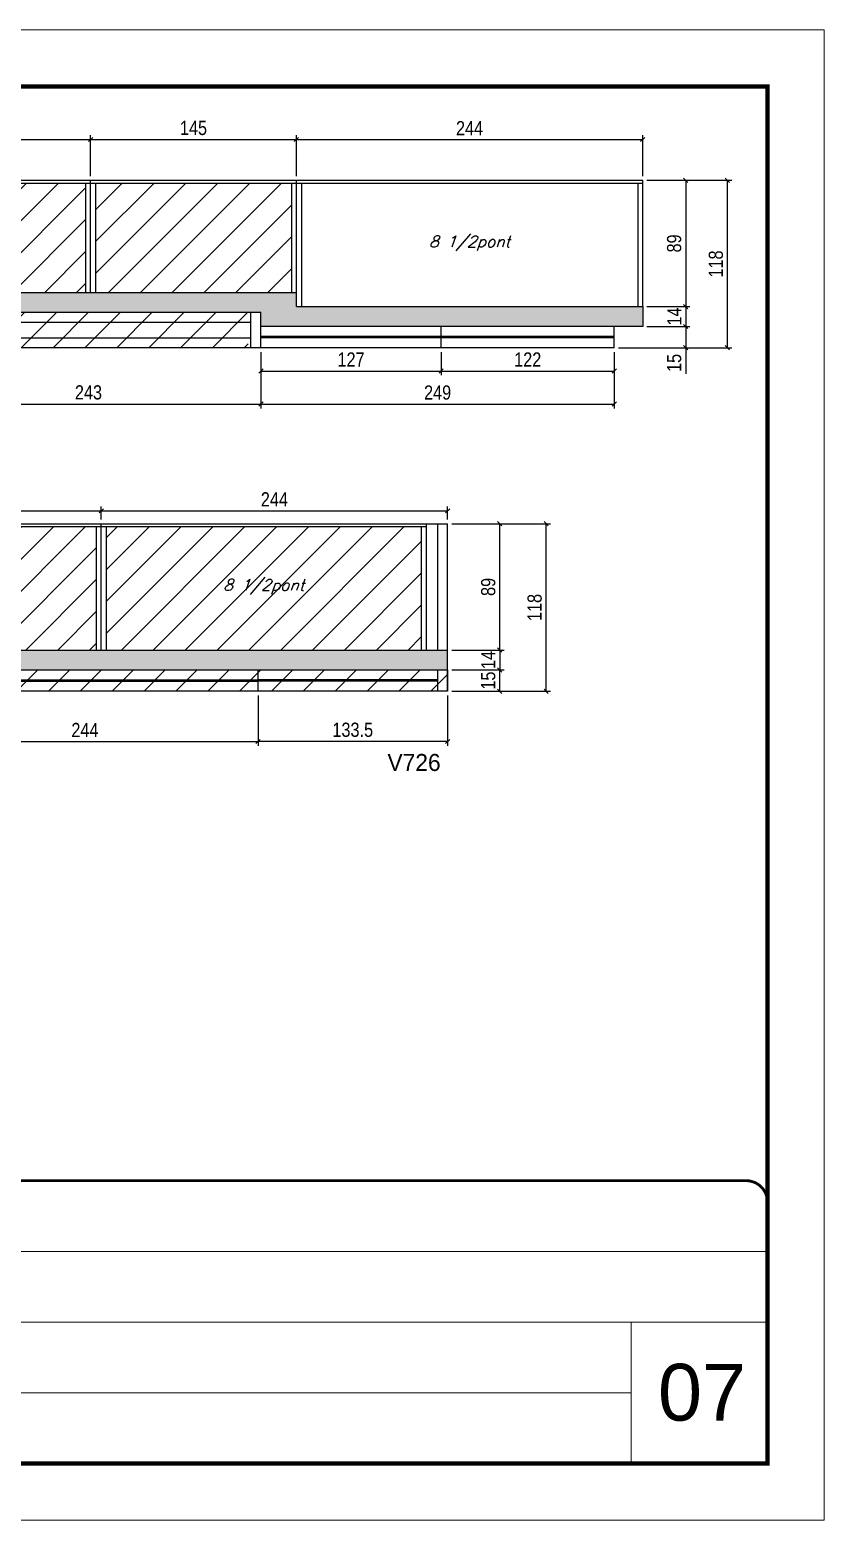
# Model space of a CAD drawing. Extents: x 13154 to 22413, y 1253 to 30260.
# Drawn here: x 17263 to 17823, y 27671 to 28721 of the extents above; entities that cross this region are included whole.
import ezdxf

# ---------------------------------------------------------------- set-up
doc = ezdxf.new("R2010")
doc.units = 0
doc.linetypes.add('CONTINUO', pattern=[0])
doc.linetypes.add('DASHED', pattern=[0.75, 0.5, -0.25])
for name, color, linetype in [('5', 5, 'Continuous'), ('COTA', 241, 'Continuous'), ('Painéis', 200, 'Continuous'), ('SARR_2.2x7', 40, 'Continuous'), ('SARR_3.5x7', 81, 'Continuous'), ('texto', 7, 'Continuous')]:
    doc.layers.add(name, color=color, linetype=linetype)
for name, color, linetype, lineweight in [('CARIMBO', 255, 'Continuous', 9), ('Folhas', 255, 'Continuous', 9), ('Hachura', 251, 'Continuous', 9), ('SARRAFO DE PRESSAO', 251, 'DASHED', 9)]:
    doc.layers.add(name, color=color, linetype=linetype, lineweight=lineweight)
doc.styles.add('ARIAL', font='arial.ttf')
doc.styles.add('COTA TECNICA', font='techl___.ttf', dxfattribs={"height": 10})
doc.styles.add('Romans', font='romans.shx')
doc.styles.add('ROMAS860', font='ROMAS860.SHX')
doc.dimstyles.new('PAINEL', dxfattribs={"dimtxt": 10, "dimasz": 3, "dimexe": 3, "dimexo": 3, "dimgap": 3, "dimtad": 1, "dimdec": 1, "dimzin": 12, "dimdsep": 46, "dimtxsty": 'COTA TECNICA', "dimblk1": 'OBLIQUE', "dimblk2": 'OBLIQUE', "dimsah": 1, "dimcen": 0.9, "dimclrd": 4, "dimclre": 4, "dimclrt": 240, "dimadec": 1, "dimazin": 3, "dimtfac": 1, "dimtdec": 1, "dimtmove": 0, "dimatfit": 3, "dimfxl": 1, "dimtolj": 1, "dimtzin": 12, "dimarcsym": 0})
pattern_1 = [(45, (-36.601, 0), (-11.22532, 11.22532), [])]

# ---------------------------------------------------------------- blocks, each defined once
blk = doc.blocks.new('9999999999')
at = {"color": 30, "linetype": 'CONTINUO'}
for p, q in [((98564.6, 34379.6), (99584, 34379.6)), ((98564.6, 34329.8), (99488, 34329.8)), ((99584, 34329.8), (99488, 34329.8)), ((99488, 34329.8), (99488, 34230.2)), ((98564.6, 34280), (99488, 34280))]:
    blk.add_line(p, q, dxfattribs=at)
at = {"color": 30, "linetype": 'CONTINUO', "const_width": 2}
blk.add_lwpolyline([(99584, 34230.2), (99584, 34414.4, 0.414214), (99569, 34429.4), (98229, 34429.4, 0.414214), (98214, 34414.4), (98214, 34245.2, 0.414214), (98229, 34230.2), (99584, 34230.2)], format="xyb", dxfattribs=at)
at = {"layer": 'Folhas'}
blk.add_lwpolyline([(98139, 34190.2), (99624, 34190.2), (99624, 35240.2), (98139, 35240.2)], close=True, dxfattribs=at)
at = {"layer": 'Folhas', "color": 30, "const_width": 3}
blk.add_lwpolyline([(98214, 34230.2), (99584, 34230.2), (99584, 35200.2), (98214, 35200.2)], close=True, dxfattribs=at)
blk = doc.blocks.new('_Oblique')
at = {"color": 0, "linetype": 'ByBlock', "lineweight": -2}
blk.add_line((-0.5, -0.5), (0.5, 0.5), dxfattribs=at)
blk = doc.blocks.new('*D60')
at = {"layer": 'COTA', "color": 4, "lineweight": -2, "transparency": 16777216}
for p, q in [((17183, 28617.6), (17183, 28646.3)), ((17306, 28617.6), (17306, 28646.3)), ((17183, 28643.3), (17306, 28643.3))]:
    blk.add_line(p, q, dxfattribs=at)
at = {"layer": 'Defpoints', "color": 0, "transparency": 16777216}
for p in [(17306, 28643.3), (17183, 28614.6), (17306, 28614.6)]:
    blk.add_point(p, dxfattribs=at)
at = {"layer": 'COTA', "color": 4, "lineweight": -2, "transparency": 16777216, "xscale": 3, "yscale": 3, "zscale": 3, "rotation": 180}
blk.add_blockref('_Oblique', (17183, 28643.3), dxfattribs=at)
at = {"layer": 'COTA', "color": 4, "lineweight": -2, "transparency": 16777216, "xscale": 3, "yscale": 3, "zscale": 3}
blk.add_blockref('_Oblique', (17306, 28643.3), dxfattribs=at)
at = {"layer": 'COTA', "color": 240, "transparency": 16777216, "insert": (17244.5, 28651.5), "char_height": 10, "attachment_point": 5, "style": 'COTA TECNICA'}
blk.add_mtext('\\A1;123', dxfattribs=at)
blk = doc.blocks.new('*D61')
at = {"layer": 'COTA', "color": 4, "lineweight": -2, "transparency": 16777216}
for p, q in [((17451, 28617.6), (17451, 28646.3)), ((17695, 28617.6), (17695, 28646.3)), ((17451, 28643.3), (17695, 28643.3))]:
    blk.add_line(p, q, dxfattribs=at)
at = {"layer": 'Defpoints', "color": 0, "transparency": 16777216}
for p in [(17695, 28643.3), (17451, 28614.6), (17695, 28614.6)]:
    blk.add_point(p, dxfattribs=at)
at = {"layer": 'COTA', "color": 4, "lineweight": -2, "transparency": 16777216, "xscale": 3, "yscale": 3, "zscale": 3, "rotation": 180}
blk.add_blockref('_Oblique', (17451, 28643.3), dxfattribs=at)
at = {"layer": 'COTA', "color": 4, "lineweight": -2, "transparency": 16777216, "xscale": 3, "yscale": 3, "zscale": 3}
blk.add_blockref('_Oblique', (17695, 28643.3), dxfattribs=at)
at = {"layer": 'COTA', "color": 240, "transparency": 16777216, "insert": (17573, 28651.3), "char_height": 10, "attachment_point": 5, "style": 'COTA TECNICA'}
blk.add_mtext('\\A1;244', dxfattribs=at)
blk = doc.blocks.new('*D64')
at = {"layer": 'COTA', "color": 4, "lineweight": -2, "transparency": 16777216}
for p, q in [((17560.5, 28372.6), (17597.3, 28372.6)), ((17594.3, 28283.6), (17594.3, 28372.6)), ((17560.5, 28283.6), (17597.3, 28283.6))]:
    blk.add_line(p, q, dxfattribs=at)
at = {"layer": 'Defpoints', "color": 0, "transparency": 16777216}
for p in [(17557.5, 28372.6), (17594.3, 28372.6), (17557.5, 28283.6)]:
    blk.add_point(p, dxfattribs=at)
at = {"layer": 'COTA', "color": 4, "lineweight": -2, "transparency": 16777216, "xscale": 3, "yscale": 3, "zscale": 3}
for p, rotation in [((17594.3, 28372.6), 90), ((17594.3, 28283.6), 270)]:
    blk.add_blockref('_Oblique', p, dxfattribs=dict(at, rotation=rotation))
at = {"layer": 'COTA', "color": 240, "transparency": 16777216, "insert": (17586.2, 28328.1), "char_height": 10, "attachment_point": 5, "rotation": 90, "style": 'COTA TECNICA'}
blk.add_mtext('\\A1;89', dxfattribs=at)
blk = doc.blocks.new('*D65')
at = {"layer": 'COTA', "color": 4, "lineweight": -2, "transparency": 16777216}
for p, q in [((17560.5, 28283.6), (17597.3, 28283.6)), ((17594.3, 28283.6), (17594.3, 28269.6)), ((17560.5, 28269.6), (17597.3, 28269.6))]:
    blk.add_line(p, q, dxfattribs=at)
at = {"layer": 'Defpoints', "color": 0, "transparency": 16777216}
for p in [(17557.5, 28283.6), (17557.5, 28269.6), (17594.3, 28269.6)]:
    blk.add_point(p, dxfattribs=at)
at = {"layer": 'COTA', "color": 4, "lineweight": -2, "transparency": 16777216, "xscale": 3, "yscale": 3, "zscale": 3}
for p, rotation in [((17594.3, 28283.6), 90), ((17594.3, 28269.6), 270)]:
    blk.add_blockref('_Oblique', p, dxfattribs=dict(at, rotation=rotation))
at = {"layer": 'COTA', "color": 240, "transparency": 16777216, "insert": (17586.2, 28276.6), "char_height": 10, "attachment_point": 5, "rotation": 90, "style": 'COTA TECNICA'}
blk.add_mtext('\\A1;14', dxfattribs=at)
blk = doc.blocks.new('*D729')
at = {"layer": 'COTA', "color": 4, "lineweight": -2, "transparency": 16777216}
for p, q in [((17069.5, 28375.6), (17069.5, 28384.7)), ((17069.5, 28381.7), (17313.5, 28381.7)), ((17313.5, 28375.6), (17313.5, 28384.7))]:
    blk.add_line(p, q, dxfattribs=at)
at = {"layer": 'Defpoints', "color": 0, "transparency": 16777216}
for p in [(17313.5, 28381.7), (17069.5, 28372.6), (17313.5, 28372.6)]:
    blk.add_point(p, dxfattribs=at)
at = {"layer": 'COTA', "color": 4, "lineweight": -2, "transparency": 16777216, "xscale": 3, "yscale": 3, "zscale": 3, "rotation": 180}
blk.add_blockref('_Oblique', (17069.5, 28381.7), dxfattribs=at)
at = {"layer": 'COTA', "color": 4, "lineweight": -2, "transparency": 16777216, "xscale": 3, "yscale": 3, "zscale": 3}
blk.add_blockref('_Oblique', (17313.5, 28381.7), dxfattribs=at)
at = {"layer": 'COTA', "color": 240, "transparency": 16777216, "insert": (17191.5, 28389.8), "char_height": 10, "attachment_point": 5, "style": 'COTA TECNICA'}
blk.add_mtext('\\A1;244', dxfattribs=at)
blk = doc.blocks.new('*D730')
at = {"layer": 'COTA', "color": 4, "lineweight": -2, "transparency": 16777216}
for p, q in [((17313.5, 28375.6), (17313.5, 28384.7)), ((17313.5, 28381.7), (17557.5, 28381.7)), ((17557.5, 28375.6), (17557.5, 28384.7))]:
    blk.add_line(p, q, dxfattribs=at)
at = {"layer": 'Defpoints', "color": 0, "transparency": 16777216}
for p in [(17557.5, 28381.7), (17313.5, 28372.6), (17557.5, 28372.6)]:
    blk.add_point(p, dxfattribs=at)
at = {"layer": 'COTA', "color": 4, "lineweight": -2, "transparency": 16777216, "xscale": 3, "yscale": 3, "zscale": 3, "rotation": 180}
blk.add_blockref('_Oblique', (17313.5, 28381.7), dxfattribs=at)
at = {"layer": 'COTA', "color": 4, "lineweight": -2, "transparency": 16777216, "xscale": 3, "yscale": 3, "zscale": 3}
blk.add_blockref('_Oblique', (17557.5, 28381.7), dxfattribs=at)
at = {"layer": 'COTA', "color": 240, "transparency": 16777216, "insert": (17435.5, 28389.8), "char_height": 10, "attachment_point": 5, "style": 'COTA TECNICA'}
blk.add_mtext('\\A1;244', dxfattribs=at)
blk = doc.blocks.new('*D731')
at = {"layer": 'COTA', "color": 4, "lineweight": -2, "transparency": 16777216}
for p, q in [((17560.5, 28269.6), (17597.3, 28269.6)), ((17594.3, 28254.6), (17594.3, 28269.6)), ((17560.5, 28254.6), (17597.3, 28254.6))]:
    blk.add_line(p, q, dxfattribs=at)
at = {"layer": 'Defpoints', "color": 0, "transparency": 16777216}
for p in [(17557.5, 28269.6), (17594.3, 28269.6), (17557.5, 28254.6)]:
    blk.add_point(p, dxfattribs=at)
at = {"layer": 'COTA', "color": 4, "lineweight": -2, "transparency": 16777216, "xscale": 3, "yscale": 3, "zscale": 3}
for p, rotation in [((17594.3, 28269.6), 90), ((17594.3, 28254.6), 270)]:
    blk.add_blockref('_Oblique', p, dxfattribs=dict(at, rotation=rotation))
at = {"layer": 'COTA', "color": 240, "transparency": 16777216, "insert": (17586.2, 28262.1), "char_height": 10, "attachment_point": 5, "rotation": 90, "style": 'COTA TECNICA'}
blk.add_mtext('\\A1;15', dxfattribs=at)
blk = doc.blocks.new('*D732')
at = {"layer": 'COTA', "color": 4, "lineweight": -2, "transparency": 16777216}
for p, q in [((17424, 28251.6), (17424, 28216.2)), ((17557.5, 28251.6), (17557.5, 28216.2)), ((17557.5, 28219.2), (17424, 28219.2))]:
    blk.add_line(p, q, dxfattribs=at)
at = {"layer": 'Defpoints', "color": 0, "transparency": 16777216}
for p in [(17424, 28254.6), (17557.5, 28254.6), (17424, 28219.2)]:
    blk.add_point(p, dxfattribs=at)
at = {"layer": 'COTA', "color": 4, "lineweight": -2, "transparency": 16777216, "xscale": 3, "yscale": 3, "zscale": 3, "rotation": 180}
blk.add_blockref('_Oblique', (17424, 28219.2), dxfattribs=at)
at = {"layer": 'COTA', "color": 4, "lineweight": -2, "transparency": 16777216, "xscale": 3, "yscale": 3, "zscale": 3}
blk.add_blockref('_Oblique', (17557.5, 28219.2), dxfattribs=at)
at = {"layer": 'COTA', "color": 240, "transparency": 16777216, "insert": (17490.7, 28227.4), "char_height": 10, "attachment_point": 5, "style": 'COTA TECNICA'}
blk.add_mtext('\\A1;133.5', dxfattribs=at)
blk = doc.blocks.new('*D735')
at = {"layer": 'COTA', "color": 4, "lineweight": -2, "transparency": 16777216}
for p, q in [((17180, 28251.6), (17180, 28216.2)), ((17424, 28251.6), (17424, 28216.2)), ((17180, 28219.2), (17424, 28219.2))]:
    blk.add_line(p, q, dxfattribs=at)
at = {"layer": 'Defpoints', "color": 0, "transparency": 16777216}
for p in [(17180, 28254.6), (17424, 28254.6), (17424, 28219.2)]:
    blk.add_point(p, dxfattribs=at)
at = {"layer": 'COTA', "color": 4, "lineweight": -2, "transparency": 16777216, "xscale": 3, "yscale": 3, "zscale": 3, "rotation": 180}
blk.add_blockref('_Oblique', (17180, 28219.2), dxfattribs=at)
at = {"layer": 'COTA', "color": 4, "lineweight": -2, "transparency": 16777216, "xscale": 3, "yscale": 3, "zscale": 3}
blk.add_blockref('_Oblique', (17424, 28219.2), dxfattribs=at)
at = {"layer": 'COTA', "color": 240, "transparency": 16777216, "insert": (17302, 28227.3), "char_height": 10, "attachment_point": 5, "style": 'COTA TECNICA'}
blk.add_mtext('\\A1;244', dxfattribs=at)
blk = doc.blocks.new('*D748')
at = {"layer": 'COTA', "color": 4, "lineweight": -2, "transparency": 16777216}
for p, q in [((17560.5, 28372.6), (17630, 28372.6)), ((17627, 28254.6), (17627, 28372.6)), ((17560.5, 28254.6), (17630, 28254.6))]:
    blk.add_line(p, q, dxfattribs=at)
at = {"layer": 'Defpoints', "color": 0, "transparency": 16777216}
for p in [(17557.5, 28372.6), (17627, 28372.6), (17557.5, 28254.6)]:
    blk.add_point(p, dxfattribs=at)
at = {"layer": 'COTA', "color": 4, "lineweight": -2, "transparency": 16777216, "xscale": 3, "yscale": 3, "zscale": 3}
for p, rotation in [((17627, 28372.6), 90), ((17627, 28254.6), 270)]:
    blk.add_blockref('_Oblique', p, dxfattribs=dict(at, rotation=rotation))
at = {"layer": 'COTA', "color": 240, "transparency": 16777216, "insert": (17618.9, 28313.6), "char_height": 10, "attachment_point": 5, "rotation": 90, "style": 'COTA TECNICA'}
blk.add_mtext('\\A1;118', dxfattribs=at)
blk = doc.blocks.new('*D828')
at = {"layer": 'COTA', "color": 4, "lineweight": -2, "transparency": 16777216}
for p, q in [((17306, 28617.6), (17306, 28646.3)), ((17451, 28617.6), (17451, 28646.3)), ((17306, 28643.3), (17451, 28643.3))]:
    blk.add_line(p, q, dxfattribs=at)
at = {"layer": 'Defpoints', "color": 0, "transparency": 16777216}
for p in [(17451, 28643.3), (17306, 28614.6), (17451, 28614.6)]:
    blk.add_point(p, dxfattribs=at)
at = {"layer": 'COTA', "color": 4, "lineweight": -2, "transparency": 16777216, "xscale": 3, "yscale": 3, "zscale": 3, "rotation": 180}
blk.add_blockref('_Oblique', (17306, 28643.3), dxfattribs=at)
at = {"layer": 'COTA', "color": 4, "lineweight": -2, "transparency": 16777216, "xscale": 3, "yscale": 3, "zscale": 3}
blk.add_blockref('_Oblique', (17451, 28643.3), dxfattribs=at)
at = {"layer": 'COTA', "color": 240, "transparency": 16777216, "insert": (17378.5, 28651.4), "char_height": 10, "attachment_point": 5, "style": 'COTA TECNICA'}
blk.add_mtext('\\A1;145', dxfattribs=at)
blk = doc.blocks.new('*D829')
at = {"layer": 'COTA', "color": 4, "lineweight": -2, "transparency": 16777216}
for p, q in [((17183, 28493.6), (17183, 28453.9)), ((17426, 28493.6), (17426, 28453.9)), ((17183, 28456.9), (17426, 28456.9))]:
    blk.add_line(p, q, dxfattribs=at)
at = {"layer": 'Defpoints', "color": 0, "transparency": 16777216}
for p in [(17183, 28496.6), (17426, 28496.6), (17426, 28456.9)]:
    blk.add_point(p, dxfattribs=at)
at = {"layer": 'COTA', "color": 4, "lineweight": -2, "transparency": 16777216, "xscale": 3, "yscale": 3, "zscale": 3, "rotation": 180}
blk.add_blockref('_Oblique', (17183, 28456.9), dxfattribs=at)
at = {"layer": 'COTA', "color": 4, "lineweight": -2, "transparency": 16777216, "xscale": 3, "yscale": 3, "zscale": 3}
blk.add_blockref('_Oblique', (17426, 28456.9), dxfattribs=at)
at = {"layer": 'COTA', "color": 240, "transparency": 16777216, "insert": (17304.5, 28465.1), "char_height": 10, "attachment_point": 5, "style": 'COTA TECNICA'}
blk.add_mtext('\\A1;243', dxfattribs=at)
blk = doc.blocks.new('*D830')
at = {"layer": 'COTA', "color": 4, "lineweight": -2, "transparency": 16777216}
for p, q in [((17426, 28493.6), (17426, 28453.9)), ((17675, 28493.6), (17675, 28453.9)), ((17426, 28456.9), (17675, 28456.9))]:
    blk.add_line(p, q, dxfattribs=at)
at = {"layer": 'Defpoints', "color": 0, "transparency": 16777216}
for p in [(17426, 28496.6), (17675, 28496.6), (17675, 28456.9)]:
    blk.add_point(p, dxfattribs=at)
at = {"layer": 'COTA', "color": 4, "lineweight": -2, "transparency": 16777216, "xscale": 3, "yscale": 3, "zscale": 3, "rotation": 180}
blk.add_blockref('_Oblique', (17426, 28456.9), dxfattribs=at)
at = {"layer": 'COTA', "color": 4, "lineweight": -2, "transparency": 16777216, "xscale": 3, "yscale": 3, "zscale": 3}
blk.add_blockref('_Oblique', (17675, 28456.9), dxfattribs=at)
at = {"layer": 'COTA', "color": 240, "transparency": 16777216, "insert": (17550.5, 28465), "char_height": 10, "attachment_point": 5, "style": 'COTA TECNICA'}
blk.add_mtext('\\A1;249', dxfattribs=at)
blk = doc.blocks.new('*D831')
at = {"layer": 'COTA', "color": 4, "lineweight": -2, "transparency": 16777216}
for p, q in [((17426, 28493.6), (17426, 28477.2)), ((17553, 28493.6), (17553, 28477.2)), ((17426, 28480.2), (17553, 28480.2))]:
    blk.add_line(p, q, dxfattribs=at)
at = {"layer": 'Defpoints', "color": 0, "transparency": 16777216}
for p in [(17426, 28496.6), (17553, 28496.6), (17553, 28480.2)]:
    blk.add_point(p, dxfattribs=at)
at = {"layer": 'COTA', "color": 4, "lineweight": -2, "transparency": 16777216, "xscale": 3, "yscale": 3, "zscale": 3, "rotation": 180}
blk.add_blockref('_Oblique', (17426, 28480.2), dxfattribs=at)
at = {"layer": 'COTA', "color": 4, "lineweight": -2, "transparency": 16777216, "xscale": 3, "yscale": 3, "zscale": 3}
blk.add_blockref('_Oblique', (17553, 28480.2), dxfattribs=at)
at = {"layer": 'COTA', "color": 240, "transparency": 16777216, "insert": (17489.5, 28488.3), "char_height": 10, "attachment_point": 5, "style": 'COTA TECNICA'}
blk.add_mtext('\\A1;127', dxfattribs=at)
blk = doc.blocks.new('*D832')
at = {"layer": 'COTA', "color": 4, "lineweight": -2, "transparency": 16777216}
for p, q in [((17553, 28493.6), (17553, 28477.2)), ((17675, 28493.6), (17675, 28477.2)), ((17553, 28480.2), (17675, 28480.2))]:
    blk.add_line(p, q, dxfattribs=at)
at = {"layer": 'Defpoints', "color": 0, "transparency": 16777216}
for p in [(17553, 28496.6), (17675, 28496.6), (17675, 28480.2)]:
    blk.add_point(p, dxfattribs=at)
at = {"layer": 'COTA', "color": 4, "lineweight": -2, "transparency": 16777216, "xscale": 3, "yscale": 3, "zscale": 3, "rotation": 180}
blk.add_blockref('_Oblique', (17553, 28480.2), dxfattribs=at)
at = {"layer": 'COTA', "color": 4, "lineweight": -2, "transparency": 16777216, "xscale": 3, "yscale": 3, "zscale": 3}
blk.add_blockref('_Oblique', (17675, 28480.2), dxfattribs=at)
at = {"layer": 'COTA', "color": 240, "transparency": 16777216, "insert": (17614, 28488.3), "char_height": 10, "attachment_point": 5, "style": 'COTA TECNICA'}
blk.add_mtext('\\A1;122', dxfattribs=at)
blk = doc.blocks.new('*D833')
at = {"layer": 'COTA', "color": 4, "lineweight": -2, "transparency": 16777216}
for p, q in [((17698, 28614.6), (17728.3, 28614.6)), ((17725.3, 28614.6), (17725.3, 28525.6)), ((17698, 28525.6), (17728.3, 28525.6))]:
    blk.add_line(p, q, dxfattribs=at)
at = {"layer": 'Defpoints', "color": 0, "transparency": 16777216}
for p in [(17695, 28614.6), (17695, 28525.6), (17725.3, 28525.6)]:
    blk.add_point(p, dxfattribs=at)
at = {"layer": 'COTA', "color": 4, "lineweight": -2, "transparency": 16777216, "xscale": 3, "yscale": 3, "zscale": 3}
for p, rotation in [((17725.3, 28614.6), 90), ((17725.3, 28525.6), 270)]:
    blk.add_blockref('_Oblique', p, dxfattribs=dict(at, rotation=rotation))
at = {"layer": 'COTA', "color": 240, "transparency": 16777216, "insert": (17717.2, 28570.1), "char_height": 10, "attachment_point": 5, "rotation": 90, "style": 'COTA TECNICA'}
blk.add_mtext('\\A1;89', dxfattribs=at)
blk = doc.blocks.new('*D834')
at = {"layer": 'COTA', "color": 4, "lineweight": -2, "transparency": 16777216}
for p, q in [((17698, 28525.6), (17728.3, 28525.6)), ((17725.3, 28525.6), (17725.3, 28511.6)), ((17698, 28511.6), (17728.3, 28511.6))]:
    blk.add_line(p, q, dxfattribs=at)
at = {"layer": 'Defpoints', "color": 0, "transparency": 16777216}
for p in [(17695, 28525.6), (17695, 28511.6), (17725.3, 28511.6)]:
    blk.add_point(p, dxfattribs=at)
at = {"layer": 'COTA', "color": 4, "lineweight": -2, "transparency": 16777216, "xscale": 3, "yscale": 3, "zscale": 3}
for p, rotation in [((17725.3, 28525.6), 90), ((17725.3, 28511.6), 270)]:
    blk.add_blockref('_Oblique', p, dxfattribs=dict(at, rotation=rotation))
at = {"layer": 'COTA', "color": 240, "transparency": 16777216, "insert": (17717.3, 28518.6), "char_height": 10, "attachment_point": 5, "rotation": 90, "style": 'COTA TECNICA'}
blk.add_mtext('\\A1;14', dxfattribs=at)
blk = doc.blocks.new('*D835')
at = {"layer": 'COTA', "color": 4, "lineweight": -2, "transparency": 16777216}
for p, q in [((17698, 28511.6), (17728.3, 28511.6)), ((17725.3, 28511.6), (17725.3, 28496.6)), ((17678, 28496.6), (17728.3, 28496.6)), ((17725.3, 28496.6), (17725.3, 28478.3))]:
    blk.add_line(p, q, dxfattribs=at)
at = {"layer": 'Defpoints', "color": 0, "transparency": 16777216}
for p in [(17695, 28511.6), (17675, 28496.6), (17725.3, 28496.6)]:
    blk.add_point(p, dxfattribs=at)
at = {"layer": 'COTA', "color": 4, "lineweight": -2, "transparency": 16777216, "xscale": 3, "yscale": 3, "zscale": 3}
for p, rotation in [((17725.3, 28511.6), 90), ((17725.3, 28496.6), 270)]:
    blk.add_blockref('_Oblique', p, dxfattribs=dict(at, rotation=rotation))
at = {"layer": 'COTA', "color": 240, "transparency": 16777216, "insert": (17717.2, 28485.9), "char_height": 10, "attachment_point": 5, "rotation": 90, "style": 'COTA TECNICA'}
blk.add_mtext('\\A1;15', dxfattribs=at)
blk = doc.blocks.new('*D836')
at = {"layer": 'COTA', "color": 4, "lineweight": -2, "transparency": 16777216}
for p, q in [((17698, 28614.6), (17757.7, 28614.6)), ((17754.7, 28496.6), (17754.7, 28614.6)), ((17678, 28496.6), (17757.7, 28496.6))]:
    blk.add_line(p, q, dxfattribs=at)
at = {"layer": 'Defpoints', "color": 0, "transparency": 16777216}
for p in [(17695, 28614.6), (17754.7, 28614.6), (17675, 28496.6)]:
    blk.add_point(p, dxfattribs=at)
at = {"layer": 'COTA', "color": 4, "lineweight": -2, "transparency": 16777216, "xscale": 3, "yscale": 3, "zscale": 3}
for p, rotation in [((17754.7, 28614.6), 90), ((17754.7, 28496.6), 270)]:
    blk.add_blockref('_Oblique', p, dxfattribs=dict(at, rotation=rotation))
at = {"layer": 'COTA', "color": 240, "transparency": 16777216, "insert": (17746.6, 28555.6), "char_height": 10, "attachment_point": 5, "rotation": 90, "style": 'COTA TECNICA'}
blk.add_mtext('\\A1;118', dxfattribs=at)

msp = doc.modelspace()

# ---------------------------------------------------------------- hatches: boundary and pattern name
at = {"layer": 'COTA'}
h = msp.add_hatch(dxfattribs=at)
h.set_pattern_fill('AR-CONC', color=256, scale=0.03)
h.set_pattern_definition([(50, (-36.6013, 0), (5.46554007, -0.47817257), [0.5715, -6.2865]), (355, (-36.6013, 0), (-1.0573026, 5.7317054), [0.4572, -5.0292175]), (100.451445, (-36.146, -0.04), (4.4082374, 5.25353256), [0.4857003, -5.3427073]), (46.1842, (-36.601, 1.524), (8.1323712, -1.2612698), [0.85725, -9.42975]), (96.635558, (-35.924, 1.419), (7.122124, 7.4227837), [0.7285507, -8.0140682]), (351.18415, (-36.601, 1.524), (7.122124, 7.4227837), [0.685799, -7.543792]), (21, (-35.8393, 1.143), (4.54843174, -3.06795595), [0.5715, -6.2865]), (326, (-35.8393, 1.143), (1.85406085, 5.525639), [0.4572, -5.0292]), (71.451445, (-35.4603, 0.8873), (6.4024926, 2.4576831), [0.4857003, -5.3426981]), (37.5, (-36.6013, 0), (0.0926581, 2.53665117), [0, -4.96824, 0, -5.1054, 0, -5.04825]), (7.5, (-36.6013, 0), (2.00458988, 3.00541724), [0, -2.91084, 0, -4.85394, 0, -1.92405]), (327.5, (-38.3006, 0), (4.06771786, -0.17186232), [0, -1.905, 0, -5.9436, 0, -7.8867]), (317.5, (-39.0626, 0), (4.44387544, 0.76279473), [0, -2.4765, 0, -3.94716, 0, -5.6007])])
h.paths.add_polyline_path([(17694.99, 28525.62), (17450.99, 28525.62), (17450.99, 28535.62), (17305.99, 28535.62), (16694.99, 28535.62), (16694.99, 28521.62), (17425.99, 28521.62), (17425.99, 28511.62), (17694.99, 28511.62)])
h = msp.add_hatch(dxfattribs=at)
h.set_pattern_fill('AR-CONC', color=256, scale=0.03)
h.paths.add_polyline_path([(17557.49, 28283.65), (17069.49, 28283.65), (16839.99, 28283.65), (16715.99, 28283.65), (16694.99, 28283.65), (16694.99, 28269.65), (16935.99, 28269.65), (17557.49, 28269.65)])
at = {"layer": 'Hachura', "linetype": 'ByBlock'}
h = msp.add_hatch(dxfattribs=at)
h.set_pattern_fill('ANSI31', color=256, scale=5)
h.set_pattern_definition(pattern_1)
h.paths.add_polyline_path([(17302.49, 28535.62), (17302.49, 28612.42), (17186.49, 28612.42), (17186.49, 28535.62)])
h.paths.add_polyline_path([(17309.49, 28535.62), (17447.49, 28535.62), (17447.49, 28612.42), (17309.49, 28612.42)])
h = msp.add_hatch(dxfattribs=at)
h.set_pattern_fill('ANSI31', color=256, scale=5)
h.set_pattern_definition(pattern_1)
h.paths.add_polyline_path([(17278.99, 28521.62), (17182.99, 28521.62), (17182.99, 28514.62), (17278.99, 28514.62)])
h.paths.add_polyline_path([(17416.99, 28521.62), (17278.99, 28521.62), (17278.99, 28514.62), (17416.99, 28514.62)])
h.paths.add_polyline_path([(17278.99, 28514.62), (17182.99, 28514.62), (17182.99, 28503.62), (17278.99, 28503.62)])
h.paths.add_polyline_path([(17416.99, 28514.62), (17278.99, 28514.62), (17278.99, 28503.62), (17416.99, 28503.62)])
h.paths.add_polyline_path([(17416.99, 28503.62), (17278.99, 28503.62), (17278.99, 28496.62), (17416.99, 28496.62)])
h.paths.add_polyline_path([(17278.99, 28503.62), (17182.99, 28503.62), (17182.99, 28496.62), (17278.99, 28496.62)])
h = msp.add_hatch(dxfattribs=at)
h.set_pattern_fill('ANSI31', color=256, scale=5)
h.paths.add_polyline_path([(16843.49, 28370.45), (16843.49, 28283.65), (17065.99, 28283.65), (17065.99, 28370.45)])
h.paths.add_polyline_path([(17072.99, 28370.45), (17072.99, 28283.65), (17309.99, 28283.65), (17309.99, 28370.45)])
h.paths.add_polyline_path([(17316.99, 28283.65), (17538.99, 28283.65), (17538.99, 28370.45), (17316.99, 28370.45)])
h = msp.add_hatch(dxfattribs=at)
h.set_pattern_fill('ANSI31', color=256, scale=5)
h.paths.add_polyline_path([(16694.99, 28269.65), (16694.99, 28254.65), (16935.99, 28254.65), (16935.99, 28269.65)])
h.paths.add_polyline_path([(17179.99, 28254.65), (17179.99, 28269.65), (16935.99, 28269.65), (16935.99, 28254.65)])
h.paths.add_polyline_path([(17423.99, 28254.65), (17423.99, 28269.65), (17179.99, 28269.65), (17179.99, 28254.65)])
h.paths.add_polyline_path([(17423.99, 28269.65), (17423.99, 28254.65), (17557.49, 28254.65), (17557.49, 28269.65)])

# ---------------------------------------------------------------- linework, layer by layer
at = {"layer": 'COTA'}
for p, q in [((17694.99, 28525.62), (17694.99, 28511.62)), ((17694.99, 28511.62), (17674.99, 28511.62)), ((17557.49, 28269.65), (17557.49, 28283.65))]:
    msp.add_line(p, q, dxfattribs=at)
at = {"layer": 'Painéis', "linetype": 'Continuous'}
for p, q in [((16694.99, 28614.62), (17694.99, 28614.62)), ((17305.99, 28535.62), (17305.99, 28614.62)), ((17450.99, 28525.62), (17450.99, 28614.62)), ((17694.99, 28525.62), (17694.99, 28614.62)), ((16694.99, 28535.62), (17305.99, 28535.62)), ((17305.99, 28535.62), (17450.99, 28535.62)), ((16694.99, 28521.62), (17425.99, 28521.62)), ((17425.99, 28496.62), (17425.99, 28521.62)), ((17450.99, 28525.62), (17694.99, 28525.62)), ((17674.99, 28511.62), (17425.99, 28511.62)), ((17552.99, 28496.62), (17552.99, 28511.62)), ((17674.99, 28496.62), (17674.99, 28511.62)), ((17674.99, 28496.62), (16694.99, 28496.62)), ((16715.99, 28372.65), (17557.49, 28372.65)), ((17313.49, 28283.65), (17313.49, 28372.65)), ((17557.49, 28283.65), (17557.49, 28372.65)), ((17069.49, 28283.65), (17557.49, 28283.65)), ((17423.99, 28254.65), (17423.99, 28269.65)), ((17557.49, 28254.65), (17557.49, 28269.65))]:
    msp.add_line(p, q, dxfattribs=at)
msp.add_lwpolyline([(16935.99, 28269.65), (17557.49, 28269.65), (17557.49, 28254.65), (16935.99, 28254.65)], close=True, dxfattribs=at)
at = {"layer": 'SARR_2.2x7', "linetype": 'Continuous'}
for p, q in [((17305.99, 28612.42), (17182.99, 28612.42)), ((17450.99, 28612.42), (17305.99, 28612.42)), ((17694.99, 28612.42), (17450.99, 28612.42)), ((17418.99, 28496.62), (17418.99, 28521.62)), ((17182.99, 28514.62), (17418.99, 28514.62)), ((17182.99, 28503.62), (17418.99, 28503.62)), ((17674.99, 28504.62), (17425.99, 28504.62)), ((17674.99, 28503.62), (17425.99, 28503.62)), ((17550.49, 28372.65), (17550.49, 28283.65)), ((17313.49, 28370.45), (17069.49, 28370.45)), ((17542.49, 28370.45), (17313.49, 28370.45)), ((17550.49, 28269.65), (17550.49, 28254.65)), ((17179.99, 28262.65), (17423.99, 28262.65)), ((17179.99, 28261.65), (17423.99, 28261.65)), ((17550.49, 28262.65), (17423.99, 28262.65)), ((17550.49, 28261.65), (17423.99, 28261.65))]:
    msp.add_line(p, q, dxfattribs=at)
at = {"layer": 'SARR_3.5x7'}
for p, q in [((17302.49, 28612.42), (17302.49, 28535.62)), ((17309.49, 28612.42), (17309.49, 28535.62)), ((17447.49, 28612.42), (17447.49, 28535.62)), ((17454.49, 28612.42), (17454.49, 28525.62)), ((17691.49, 28612.42), (17691.49, 28525.62)), ((17542.49, 28372.65), (17542.49, 28283.65)), ((17309.99, 28370.45), (17309.99, 28283.65)), ((17316.99, 28370.45), (17316.99, 28283.65)), ((17538.99, 28370.45), (17538.99, 28283.65))]:
    msp.add_line(p, q, dxfattribs=at)

# ---------------------------------------------------------------- block references
at = {"layer": 'SARRAFO DE PRESSAO', "color": 6, "linetype": 'ByBlock'}
msp.add_blockref('9999999999', (-81801.1, -6519.61), dxfattribs=at)

# ---------------------------------------------------------------- texts
at = {"layer": '5', "linetype": 'Continuous', "style": 'ROMAS860'}
msp.add_text('V726', height=12, rotation=359.99996, dxfattribs=at).set_placement((17515.16, 28198.43))
at = {"layer": 'CARIMBO', "style": 'ARIAL'}
msp.add_text('07', height=40, dxfattribs=at).set_placement((17705.74, 27740.74))
at = {"layer": 'texto', "color": 2, "char_height": 8, "attachment_point": 5, "style": 'Romans'}
for insert in [(17572.99, 28570.12), (17427.99, 28328.15)]:
    msp.add_mtext('{\\Q19;\\C256;8 1/2pont}', dxfattribs=dict(at, insert=insert))

# ---------------------------------------------------------------- dimensions: what is measured, and where the dimension line sits
at = {"layer": 'COTA'}
for base, p1, p2, picture, middle in [((17305.99, 28643.25), (17182.99, 28614.62), (17305.99, 28614.62), '*D60', (17244.49, 28651.47)), ((17450.99, 28643.25), (17305.99, 28614.62), (17450.99, 28614.62), '*D828', (17378.49, 28651.36)), ((17694.99, 28643.25), (17450.99, 28614.62), (17694.99, 28614.62), '*D61', (17572.99, 28651.33)), ((17425.99, 28456.87), (17182.99, 28496.62), (17425.99, 28496.62), '*D829', (17304.49, 28465.09)), ((17674.99, 28456.87), (17425.99, 28496.62), (17674.99, 28496.62), '*D830', (17550.49, 28464.98)), ((17552.99, 28480.19), (17425.99, 28496.62), (17552.99, 28496.62), '*D831', (17489.49, 28488.27)), ((17423.99, 28219.23), (17179.99, 28254.65), (17423.99, 28254.65), '*D735', (17301.99, 28227.3)), ((17423.99, 28219.23), (17557.49, 28254.65), (17423.99, 28254.65), '*D732', (17490.74, 28227.45))]:
    dim = msp.add_linear_dim(base=base, p1=p1, p2=p2, dimstyle='PAINEL', dxfattribs=at)
    dim.commit()
    dim.dimension.update_dxf_attribs({"geometry": picture, "text_midpoint": middle})
for base, p1, p2, picture, middle in [((17754.71, 28614.62), (17674.99, 28496.62), (17694.99, 28614.62), '*D836', (17746.61, 28555.62)), ((17725.34, 28525.62), (17694.99, 28614.62), (17694.99, 28525.62), '*D833', (17717.24, 28570.12)), ((17725.34, 28496.62), (17694.99, 28511.62), (17674.99, 28496.62), '*D835', (17717.23, 28485.94)), ((17594.28, 28372.65), (17557.49, 28283.65), (17557.49, 28372.65), '*D64', (17586.18, 28328.15)), ((17627.01, 28372.65), (17557.49, 28254.65), (17557.49, 28372.65), '*D748', (17618.91, 28313.65))]:
    dim = msp.add_linear_dim(base=base, p1=p1, p2=p2, angle=90, dimstyle='PAINEL', dxfattribs=at)
    dim.commit()
    dim.dimension.update_dxf_attribs({"geometry": picture, "text_midpoint": middle})
for base, p1, p2, picture, middle in [((17725.34, 28511.62), (17694.99, 28525.62), (17694.99, 28511.62), '*D834', (17725.34, 28518.62)), ((17594.28, 28269.65), (17557.49, 28283.65), (17557.49, 28269.65), '*D65', (17594.28, 28276.65)), ((17594.28, 28269.65), (17557.49, 28254.65), (17557.49, 28269.65), '*D731', (17594.28, 28262.15))]:
    dim = msp.add_linear_dim(base=base, p1=p1, p2=p2, angle=90, dimstyle='PAINEL', dxfattribs=at)
    dim.commit()
    dim.dimension.update_dxf_attribs({"geometry": picture, "text_midpoint": middle, "dimtype": 160})
for base, p1, p2, picture, middle in [((17674.99, 28480.19), (17552.99, 28496.62), (17674.99, 28496.62), '*D832', (17613.99, 28488.25)), ((17313.49, 28381.72), (17069.49, 28372.65), (17313.49, 28372.65), '*D729', (17191.49, 28389.79)), ((17557.49, 28381.72), (17313.49, 28372.65), (17557.49, 28372.65), '*D730', (17435.49, 28389.79))]:
    dim = msp.add_linear_dim(base=base, p1=p1, p2=p2, dimstyle='PAINEL', override={"dimtmove": 1}, dxfattribs=at)
    dim.commit()
    dim.dimension.update_dxf_attribs({"geometry": picture, "text_midpoint": middle})

doc.saveas('drawing.dxf')
